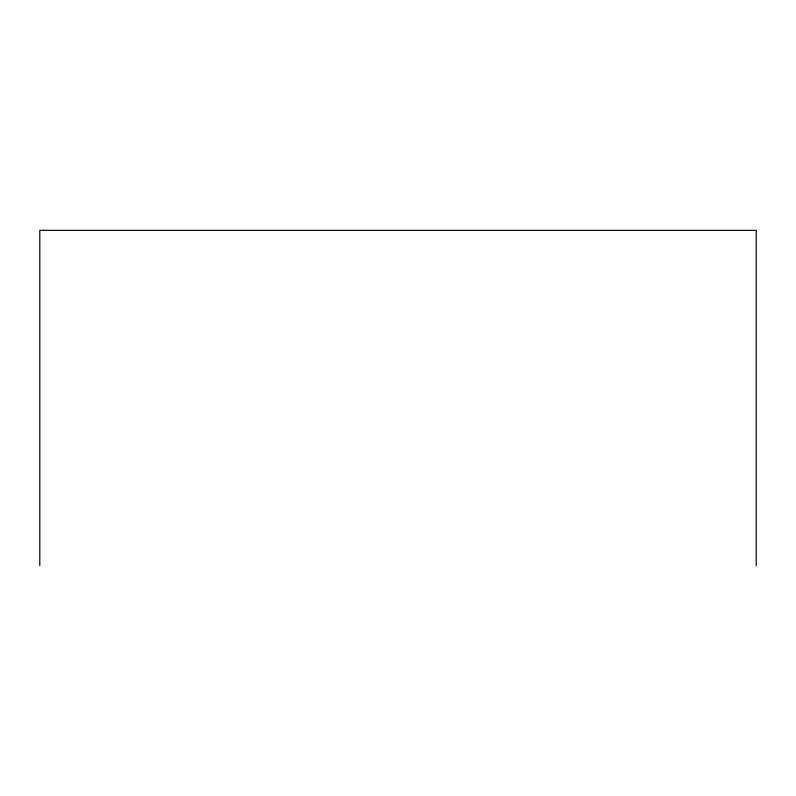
<?xml version="1.0" encoding="UTF-8"?>
<svg xmlns="http://www.w3.org/2000/svg" width="796" height="796" viewBox="0 0 796 796"><rect width="100%" height="100%" fill="white"/><g stroke="black" fill="none" stroke-linecap="round" stroke-linejoin="round"><path stroke-width="1.19" d="M756.2 565.658L756.2 230.343L39.8 230.343L39.8 565.658"/></g></svg>
